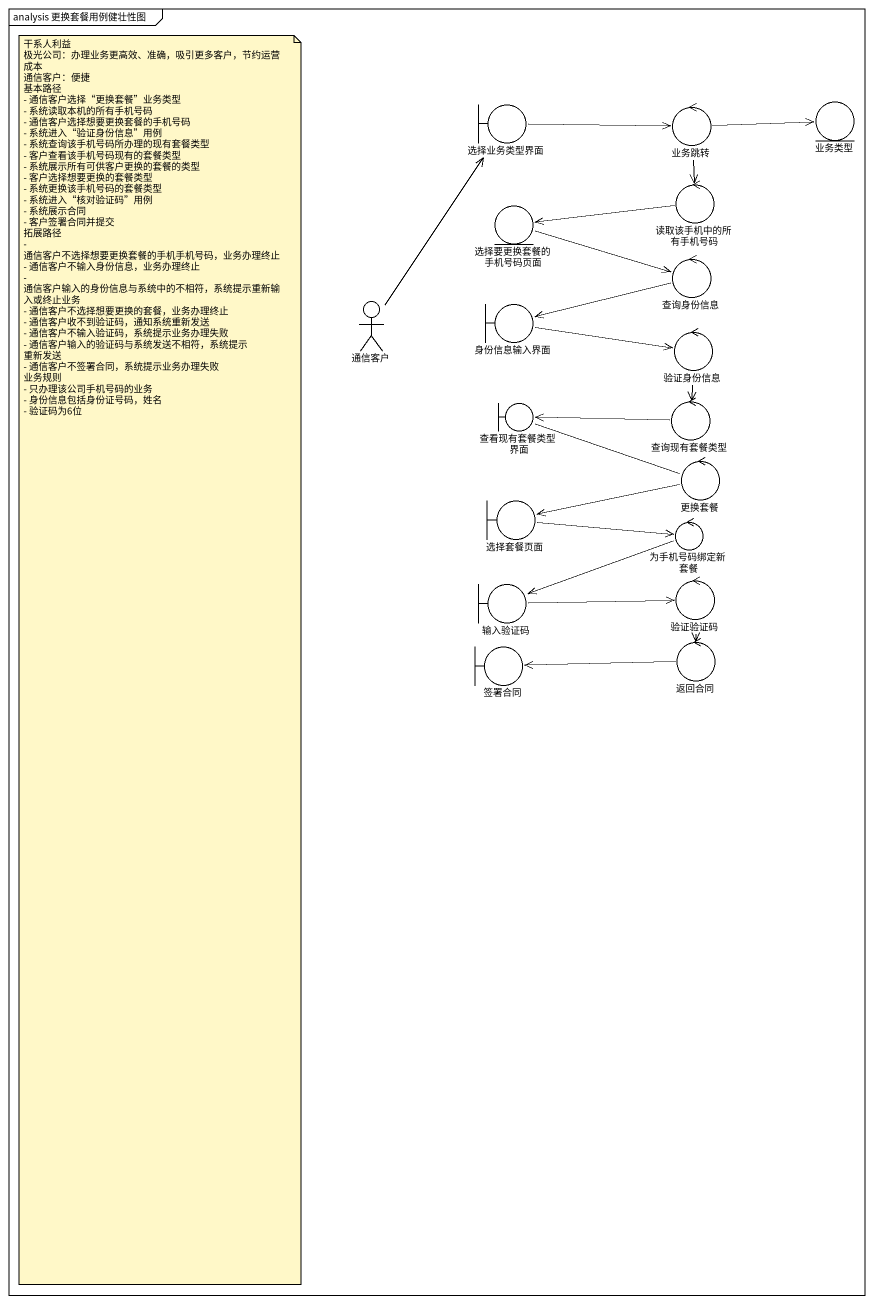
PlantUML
@startuml
mainframe analysis 更换套餐用例健壮性图
boundary 选择业务类型界面
control 业务跳转
entity 业务类型
entity 选择要更换套餐的手机号码页面
control 读取该手机中的所有手机号码
control 查询身份信息
actor 通信客户
boundary 身份信息输入界面
control 验证身份信息
boundary 查看现有套餐类型界面
control 查询现有套餐类型
control 更换套餐
boundary 选择套餐页面
control 为手机号码绑定新套餐
boundary 输入验证码
control 验证验证码
boundary 签署合同
control 返回合同
选择业务类型界面 -right-> 业务跳转
业务跳转 -right-> 业务类型
业务跳转 --> 读取该手机中的所有手机号码
选择要更换套餐的手机号码页面 -right-> 查询身份信息
读取该手机中的所有手机号码 -left-> 选择要更换套餐的手机号码页面
查询身份信息 -left-> 身份信息输入界面
通信客户 -up-> 选择业务类型界面
身份信息输入界面 -right-> 验证身份信息
验证身份信息 --> 查询现有套餐类型
查看现有套餐类型界面 -right- 更换套餐
查询现有套餐类型 -left-> 查看现有套餐类型界面
更换套餐 -left-> 选择套餐页面
选择套餐页面 -right-> 为手机号码绑定新套餐
为手机号码绑定新套餐 -left-> 输入验证码
输入验证码 -right-> 验证验证码
验证验证码 --> 返回合同
返回合同 -left-> 签署合同
note as N1
  干系人利益
  极光公司：办理业务更高效、准确，吸引更多客户，节约运营成本
  通信客户：便捷
  基本路径
  - 通信客户选择“更换套餐”业务类型
  - 系统读取本机的所有手机号码
  - 通信客户选择想要更换套餐的手机号码
  - 系统进入“验证身份信息”用例
  - 系统查询该手机号码所办理的现有套餐类型
  - 客户查看该手机号码现有的套餐类型
  - 系统展示所有可供客户更换的套餐的类型
  - 客户选择想要更换的套餐类型
  - 系统更换该手机号码的套餐类型
  - 系统进入“核对验证码”用例
  - 系统展示合同
  - 客户签署合同并提交
  拓展路径
  - 通信客户不选择想要更换套餐的手机手机号码，业务办理终止
  - 通信客户不输入身份信息，业务办理终止
  - 通信客户输入的身份信息与系统中的不相符，系统提示重新输入或终止业务
  - 通信客户不选择想要更换的套餐，业务办理终止
  - 通信客户收不到验证码，通知系统重新发送
  - 通信客户不输入验证码，系统提示业务办理失败
  - 通信客户输入的验证码与系统发送不相符，系统提示 重新发送
  - 通信客户不签署合同，系统提示业务办理失败
  业务规则
  - 只办理该公司手机号码的业务
  - 身份信息包括身份证号码，姓名
  - 验证码为6位
end note
@enduml
